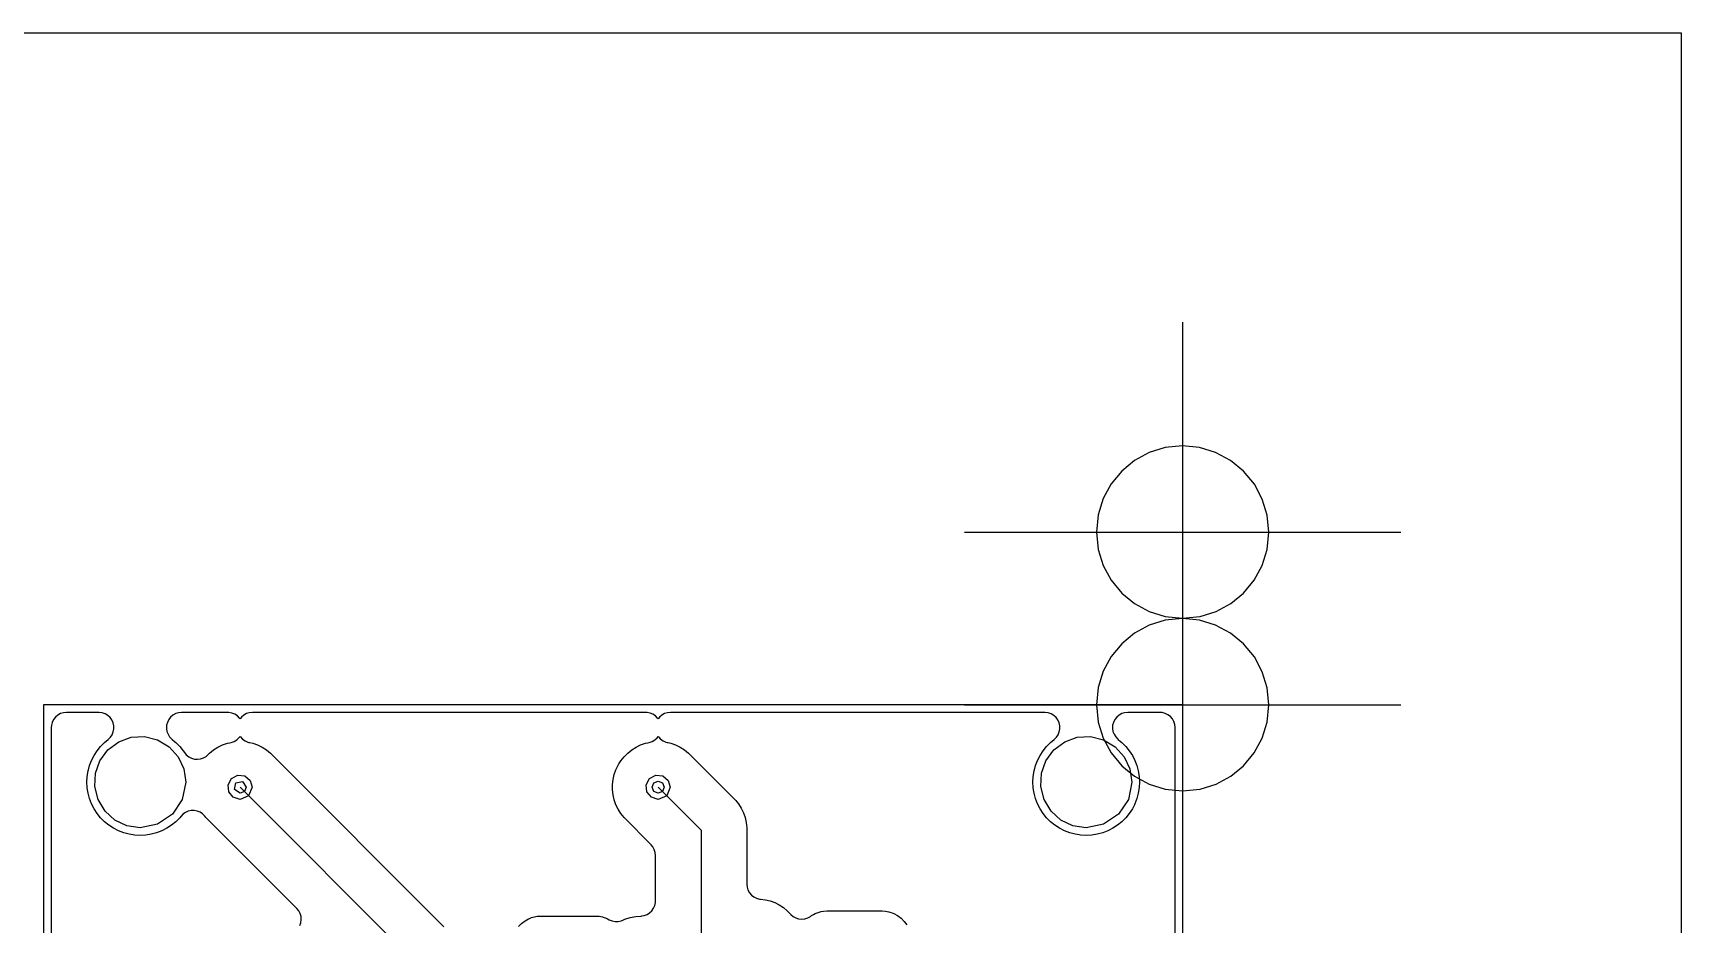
# Model space of a CAD drawing. Extents: x 0 to 215, y -1 to 279.
# Drawn here: x 107 to 215.4, y 220.8 to 279.4 of the extents above; entities that cross this region are included whole.
import ezdxf

# ---------------------------------------------------------------- set-up
doc = ezdxf.new("R2010")
doc.units = 0

msp = doc.modelspace()

# ---------------------------------------------------------------- linework, layer by layer
at = {"layer": 'Layer 1'}
for p, q in [((-0.486832, 279.4), (215.413158, 279.4)), ((215.413158, 279.4), (215.413158, -0.52801)), ((182.62646, 260.380592), (182.62646, 232.78651)), ((180.420744, 251.80725), (179.457746, 251.284553)), ((181.484914, 252.137587), (180.420744, 251.80725)), ((182.627458, 252.252766), (181.484914, 252.137587)), ((183.738632, 252.142827), (182.627458, 252.252766)), ((182.627458, 252.252766), (182.627458, 252.252766)), ((184.796973, 251.821222), (183.738632, 252.142827)), ((185.772742, 251.300271), (184.796973, 251.821222)), ((178.618718, 250.592291), (177.926456, 249.753263)), ((179.457746, 251.284553), (178.618718, 250.592291)), ((186.636199, 250.592291), (185.772742, 251.300271)), ((187.344179, 249.728834), (186.636199, 250.592291)), ((177.926456, 249.753263), (177.403759, 248.790265)), ((187.86513, 248.753065), (187.344179, 249.728834)), ((177.403759, 248.790265), (177.073422, 247.726095)), ((182.62646, 249.027592), (182.62646, 221.43351)), ((188.186734, 247.694724), (187.86513, 248.753065)), ((177.073422, 247.726095), (176.958244, 246.583551)), ((188.296673, 246.583551), (188.186734, 247.694724)), ((168.277531, 246.583551), (193.439885, 246.583551)), ((176.958244, 246.583551), (177.073422, 245.441006)), ((188.181495, 245.441006), (188.296673, 246.583551)), ((193.439885, 246.583551), (196.975375, 246.583551)), ((177.073422, 245.441006), (177.403759, 244.376836)), ((187.851158, 244.376836), (188.181495, 245.441006)), ((177.403759, 244.376836), (177.926456, 243.413839)), ((187.32846, 243.413839), (187.851158, 244.376836)), ((177.926456, 243.413839), (178.618718, 242.57481)), ((186.636199, 242.57481), (187.32846, 243.413839)), ((178.618718, 242.57481), (179.457746, 241.882549)), ((179.457746, 241.882549), (180.420744, 241.359851)), ((184.834173, 241.359851), (185.79717, 241.882549)), ((185.79717, 241.882549), (186.636199, 242.57481)), ((180.420744, 241.359851), (181.484914, 241.029514)), ((181.484914, 240.784587), (180.420744, 240.45425)), ((181.484914, 241.029514), (182.627458, 240.914336)), ((182.627458, 240.899766), (181.484914, 240.784587)), ((182.627458, 240.914336), (183.770003, 241.029514)), ((183.738632, 240.789827), (182.627458, 240.899766)), ((182.627458, 240.899766), (182.627458, 240.899766)), ((184.796973, 240.468222), (183.738632, 240.789827)), ((183.770003, 241.029514), (184.834173, 241.359851)), ((179.457746, 239.931553), (178.618718, 239.239291)), ((180.420744, 240.45425), (179.457746, 239.931553)), ((185.772742, 239.947271), (184.796973, 240.468222)), ((186.636199, 239.239291), (185.772742, 239.947271)), ((178.618718, 239.239291), (177.926456, 238.400263)), ((187.344179, 238.375834), (186.636199, 239.239291)), ((177.403759, 237.437265), (177.073422, 236.373095)), ((177.926456, 238.400263), (177.403759, 237.437265)), ((187.86513, 237.400065), (187.344179, 238.375834)), ((177.073422, 236.373095), (176.958244, 235.230551)), ((188.186734, 236.341724), (187.86513, 237.400065)), ((188.296673, 235.230551), (188.186734, 236.341724)), ((182.6342, 235.228), (107.7042, 235.228)), ((107.7042, 235.228), (107.7042, 145.058)), ((108.3559, 234.2569), (108.2669, 234.0755)), ((108.4796, 234.4168), (108.3559, 234.2569)), ((108.633, 234.5484), (108.4796, 234.4168)), ((108.8097, 234.6465), (108.633, 234.5484)), ((109.0026, 234.707), (108.8097, 234.6465)), ((109.2037, 234.7275), (109.0026, 234.707)), ((111.326, 234.7275), (109.2037, 234.7275)), ((111.3547, 234.7271), (111.326, 234.7275)), ((111.5551, 234.7009), (111.3547, 234.7271)), ((111.7461, 234.6348), (111.5551, 234.7009)), ((111.92, 234.5317), (111.7461, 234.6348)), ((112.0695, 234.3957), (111.92, 234.5317)), ((112.1886, 234.2324), (112.0695, 234.3957)), ((112.2724, 234.0484), (112.1886, 234.2324)), ((115.9346, 234.2569), (115.8456, 234.0755)), ((116.0584, 234.4168), (115.9346, 234.2569)), ((116.2117, 234.5484), (116.0584, 234.4168)), ((116.3885, 234.6465), (116.2117, 234.5484)), ((116.5813, 234.707), (116.3885, 234.6465)), ((116.7824, 234.7275), (116.5813, 234.707)), ((119.8143, 234.7275), (116.7824, 234.7275)), ((119.8938, 234.7243), (119.8143, 234.7275)), ((120.0926, 234.688), (119.8938, 234.7243)), ((120.28, 234.6123), (120.0926, 234.688)), ((120.4484, 234.5004), (120.28, 234.6123)), ((120.5908, 234.357), (120.4484, 234.5004)), ((120.6242, 234.3059), (120.5908, 234.357)), ((120.71, 234.4168), (120.6242, 234.3059)), ((120.8634, 234.5484), (120.71, 234.4168)), ((121.0401, 234.6465), (120.8634, 234.5484)), ((121.233, 234.707), (121.0401, 234.6465)), ((121.4341, 234.7275), (121.233, 234.707)), ((147.3143, 234.7275), (121.4341, 234.7275)), ((147.3938, 234.7243), (147.3143, 234.7275)), ((147.5926, 234.688), (147.3938, 234.7243)), ((147.78, 234.6123), (147.5926, 234.688)), ((147.9484, 234.5004), (147.78, 234.6123)), ((148.0908, 234.357), (147.9484, 234.5004)), ((148.1242, 234.3059), (148.0908, 234.357)), ((148.21, 234.4168), (148.1242, 234.3059)), ((148.3634, 234.5484), (148.21, 234.4168)), ((148.5401, 234.6465), (148.3634, 234.5484)), ((148.733, 234.707), (148.5401, 234.6465)), ((148.9341, 234.7275), (148.733, 234.707)), ((173.556, 234.7275), (148.9341, 234.7275)), ((168.277531, 235.230551), (193.439885, 235.230551)), ((173.5847, 234.7271), (173.556, 234.7275)), ((173.7851, 234.7009), (173.5847, 234.7271)), ((173.9761, 234.6348), (173.7851, 234.7009)), ((174.15, 234.5317), (173.9761, 234.6348)), ((174.2995, 234.3957), (174.15, 234.5317)), ((174.4186, 234.2324), (174.2995, 234.3957)), ((174.5024, 234.0484), (174.4186, 234.2324)), ((176.958244, 235.230551), (177.073422, 234.088006)), ((178.1646, 234.2569), (178.0756, 234.0755)), ((178.2884, 234.4168), (178.1646, 234.2569)), ((178.4417, 234.5484), (178.2884, 234.4168)), ((178.6185, 234.6465), (178.4417, 234.5484)), ((178.8113, 234.707), (178.6185, 234.6465)), ((179.0124, 234.7275), (178.8113, 234.707)), ((181.1347, 234.7275), (179.0124, 234.7275)), ((181.286, 234.716), (181.1347, 234.7275)), ((181.4817, 234.6653), (181.286, 234.716)), ((181.6631, 234.5763), (181.4817, 234.6653)), ((181.823, 234.4526), (181.6631, 234.5763)), ((181.9546, 234.2992), (181.823, 234.4526)), ((182.0527, 234.1225), (181.9546, 234.2992)), ((182.6342, 145.058), (182.6342, 235.228)), ((188.181495, 234.088006), (188.296673, 235.230551)), ((193.439885, 235.230551), (196.975375, 235.230551)), ((108.2162, 233.8798), (108.2047, 233.7285)), ((108.2047, 233.7285), (108.2047, 192.2886)), ((108.2669, 234.0755), (108.2162, 233.8798)), ((111.9547, 232.9521), (112.0981, 233.0946)), ((112.0981, 233.0946), (112.2099, 233.263)), ((112.2099, 233.263), (112.2855, 233.4504)), ((112.3174, 233.8514), (112.2724, 234.0484)), ((112.2855, 233.4504), (112.3218, 233.6493)), ((112.3218, 233.6493), (112.3174, 233.8514)), ((112.648041, 232.798195), (113.468929, 233.090354)), ((113.468929, 233.090354), (114.339135, 233.134574)), ((114.339135, 233.134574), (115.20225, 232.919637)), ((115.7949, 233.8798), (115.7847, 233.6779)), ((115.7847, 233.6779), (115.8153, 233.4781)), ((115.8456, 234.0755), (115.7949, 233.8798)), ((115.8153, 233.4781), (115.8855, 233.2885)), ((115.8855, 233.2885), (115.9924, 233.117)), ((115.9924, 233.117), (116.1317, 232.9705)), ((120.5531, 233.0561), (120.6231, 233.1507)), ((120.6231, 233.1507), (120.6441, 233.117)), ((120.6441, 233.117), (120.7834, 232.9705)), ((148.0531, 233.0561), (148.1231, 233.1507)), ((148.1231, 233.1507), (148.1441, 233.117)), ((148.1441, 233.117), (148.2834, 232.9705)), ((174.1847, 232.9521), (174.3281, 233.0946)), ((174.3281, 233.0946), (174.4399, 233.263)), ((174.4399, 233.263), (174.5155, 233.4504)), ((174.5474, 233.8514), (174.5024, 234.0484)), ((174.5155, 233.4504), (174.5518, 233.6493)), ((174.5518, 233.6493), (174.5474, 233.8514)), ((174.878044, 232.798195), (175.698932, 233.090354)), ((175.698932, 233.090354), (176.569138, 233.134574)), ((176.569138, 233.134574), (177.432253, 232.919637)), ((177.073422, 234.088006), (177.403759, 233.023836)), ((178.0249, 233.8798), (178.0147, 233.6779)), ((178.0147, 233.6779), (178.0453, 233.4781)), ((178.0756, 234.0755), (178.0249, 233.8798)), ((178.0453, 233.4781), (178.1155, 233.2885)), ((178.1155, 233.2885), (178.2224, 233.117)), ((178.2224, 233.117), (178.3617, 232.9705)), ((182.1133, 233.9296), (182.0527, 234.1225)), ((182.1337, 233.7285), (182.1133, 233.9296)), ((182.1337, 204.2396), (182.1337, 233.7285)), ((187.851158, 233.023836), (188.181495, 234.088006)), ((111.0185, 231.9007), (111.2183, 232.2084)), ((111.2183, 232.2084), (111.4492, 232.4935)), ((111.2183, 232.2084), (111.2183, 232.2084)), ((111.404003, 231.554157), (111.932879, 232.269318)), ((111.4492, 232.4935), (111.4492, 232.4935)), ((111.4492, 232.4935), (111.4493, 232.4935)), ((111.4493, 232.4935), (111.7087, 232.7529)), ((111.7087, 232.753), (111.9547, 232.9521)), ((111.7087, 232.7529), (111.7087, 232.753)), ((111.7087, 232.753), (111.7087, 232.753)), ((111.932879, 232.269318), (112.648041, 232.798195)), ((115.20225, 232.919637), (115.964549, 232.461306)), ((115.964549, 232.461306), (116.548609, 231.814709)), ((116.1317, 232.9705), (116.1537, 232.9521)), ((116.1537, 232.9521), (116.3179, 232.8192)), ((116.3179, 232.8192), (116.3997, 232.7529)), ((116.3997, 232.7529), (116.6591, 232.4935)), ((116.6591, 232.4935), (116.8901, 232.2084)), ((116.8901, 232.2084), (116.9616, 232.0982)), ((116.9616, 232.0982), (117.0882, 231.9407)), ((118.5058, 231.9359), (118.6217, 232.0518)), ((118.6217, 232.0518), (118.8852, 232.2619)), ((118.8852, 232.2619), (119.1705, 232.4412)), ((119.1705, 232.4412), (119.4741, 232.5875)), ((119.4741, 232.5875), (119.7922, 232.6988)), ((119.7922, 232.6988), (119.9481, 232.7344)), ((119.9481, 232.7344), (120.0366, 232.7545)), ((120.0366, 232.7545), (120.2281, 232.8192)), ((120.2281, 232.8192), (120.4027, 232.9211)), ((120.4027, 232.9211), (120.5531, 233.0561)), ((120.7834, 232.9705), (120.9493, 232.855)), ((120.9493, 232.855), (121.135, 232.7753)), ((121.135, 232.7753), (121.2118, 232.7545)), ((121.2118, 232.7545), (121.2753, 232.7401)), ((121.2753, 232.7401), (121.4562, 232.6988)), ((121.4562, 232.6988), (121.7743, 232.5875)), ((121.7743, 232.5875), (122.0779, 232.4412)), ((122.0779, 232.4412), (122.3632, 232.2619)), ((122.3632, 232.2619), (122.6267, 232.0518)), ((122.6267, 232.0518), (134.0387, 220.6398)), ((145.8834, 231.8135), (146.1217, 232.0518)), ((146.1217, 232.0518), (146.3852, 232.2619)), ((146.3852, 232.2619), (146.6705, 232.4412)), ((146.6705, 232.4412), (146.9741, 232.5875)), ((146.9741, 232.5875), (147.2922, 232.6988)), ((147.2922, 232.6988), (147.4481, 232.7344)), ((147.4481, 232.7344), (147.5366, 232.7545)), ((147.5366, 232.7545), (147.7281, 232.8192)), ((147.7281, 232.8192), (147.9027, 232.9211)), ((147.9027, 232.9211), (148.0531, 233.0561)), ((148.2834, 232.9705), (148.4493, 232.855)), ((148.4493, 232.855), (148.635, 232.7753)), ((148.635, 232.7753), (148.7118, 232.7545)), ((148.7118, 232.7545), (148.7753, 232.7401)), ((148.7753, 232.7401), (148.9562, 232.6988)), ((148.9562, 232.6988), (149.2743, 232.5875)), ((149.2743, 232.5875), (149.5779, 232.4412)), ((149.5779, 232.4412), (149.8632, 232.2619)), ((149.8632, 232.2619), (150.1267, 232.0518)), ((150.1267, 232.0518), (153.195, 228.9835)), ((173.2485, 231.9007), (173.4483, 232.2084)), ((173.4483, 232.2084), (173.6792, 232.4935)), ((173.4483, 232.2084), (173.4483, 232.2084)), ((173.634006, 231.554157), (174.162883, 232.269318)), ((173.6792, 232.4935), (173.6792, 232.4935)), ((173.6792, 232.4935), (173.6793, 232.4935)), ((173.6793, 232.4935), (173.9387, 232.7529)), ((173.9387, 232.753), (174.1847, 232.9521)), ((173.9387, 232.7529), (173.9387, 232.753)), ((173.9387, 232.753), (173.9387, 232.753)), ((174.162883, 232.269318), (174.878044, 232.798195)), ((177.403759, 233.023836), (177.926456, 232.060839)), ((177.432253, 232.919637), (178.194552, 232.461306)), ((177.926456, 232.060839), (178.618718, 231.22181)), ((178.194552, 232.461306), (178.778612, 231.814709)), ((178.3617, 232.9705), (178.3837, 232.9521)), ((178.3837, 232.9521), (178.5479, 232.8192)), ((178.5479, 232.8192), (178.6297, 232.7529)), ((178.6297, 232.7529), (178.8891, 232.4935)), ((178.8891, 232.4935), (179.1201, 232.2084)), ((179.1201, 232.2084), (179.3199, 231.9007)), ((186.636199, 231.22181), (187.32846, 232.060839)), ((187.32846, 232.060839), (187.851158, 233.023836)), ((110.6255, 230.8768), (110.6481, 230.9611)), ((110.6481, 230.9611), (110.7205, 231.2312)), ((110.7205, 231.2312), (110.8519, 231.5737)), ((110.8519, 231.5737), (111.0185, 231.9006)), ((111.0185, 231.9006), (111.0185, 231.9007)), ((111.111844, 230.733269), (111.404003, 231.554157)), ((116.548609, 231.814709), (116.922477, 231.027666)), ((116.922477, 231.027666), (117.0542, 230.147998)), ((117.0882, 231.9407), (117.244, 231.8119)), ((117.244, 231.8119), (117.4225, 231.7171)), ((117.4225, 231.7171), (117.6165, 231.6602)), ((117.6165, 231.6602), (117.8179, 231.6435)), ((117.8179, 231.6435), (118.0186, 231.6677)), ((118.0186, 231.6677), (118.2103, 231.7318)), ((118.2103, 231.7318), (118.3852, 231.8331)), ((118.3852, 231.8331), (118.5058, 231.9359)), ((145.2364, 230.643), (145.3477, 230.961)), ((145.3477, 230.961), (145.494, 231.2647)), ((145.494, 231.2647), (145.5489, 231.3521)), ((145.5489, 231.3521), (145.6733, 231.55)), ((145.6733, 231.55), (145.8834, 231.8135)), ((172.8555, 230.8768), (172.8781, 230.9611)), ((172.8781, 230.9611), (172.9505, 231.2312)), ((172.9505, 231.2312), (173.0819, 231.5737)), ((173.0819, 231.5737), (173.2485, 231.9006)), ((173.2485, 231.9006), (173.2485, 231.9007)), ((173.341847, 230.733269), (173.634006, 231.554157)), ((178.618718, 231.22181), (179.457746, 230.529549)), ((178.778612, 231.814709), (179.15248, 231.027666)), ((179.15248, 231.027666), (179.284203, 230.147998)), ((179.3199, 231.9007), (179.4865, 231.5737)), ((179.4865, 231.5737), (179.6179, 231.2312)), ((179.6179, 231.2312), (179.7129, 230.8768)), ((185.79717, 230.529549), (186.636199, 231.22181)), ((110.5489, 230.148), (110.5681, 230.5144)), ((110.5681, 229.7816), (110.5489, 230.148)), ((110.5681, 230.5144), (110.6255, 230.8768)), ((110.5681, 230.5144), (110.5681, 230.5144)), ((111.067623, 229.863063), (111.111844, 230.733269)), ((111.282561, 228.999948), (111.067623, 229.863063)), ((117.0542, 230.147998), (116.825838, 228.999948)), ((119.839572, 229.967072), (120.058515, 230.376685)), ((119.885096, 229.504853), (119.839572, 229.967072)), ((120.058515, 230.376685), (120.468128, 230.595628)), ((120.254648, 229.657927), (120.341357, 230.093843)), ((120.341357, 230.093843), (120.777273, 230.180552)), ((120.468128, 230.595628), (120.930347, 230.550104)), ((120.777273, 230.180552), (121.0242, 229.811)), ((120.930347, 230.550104), (121.289376, 230.255456)), ((121.289376, 230.255456), (121.4242, 229.811)), ((145.1237, 229.9795), (145.1614, 230.3144)), ((145.1237, 229.6425), (145.1237, 229.9795)), ((145.1237, 229.9795), (145.1237, 229.9795)), ((145.1614, 230.3144), (145.2364, 230.6429)), ((145.1614, 230.3144), (145.1614, 230.3144)), ((145.2364, 230.6429), (145.2364, 230.643)), ((147.339571, 229.967072), (147.558514, 230.376685)), ((147.385095, 229.504853), (147.339571, 229.967072)), ((147.558514, 230.376685), (147.968127, 230.595628)), ((147.724199, 229.811), (147.841356, 230.093843)), ((147.841356, 230.093843), (148.124199, 230.211)), ((147.968127, 230.595628), (148.430346, 230.550104)), ((148.124199, 230.211), (148.407042, 230.093843)), ((148.407042, 230.093843), (148.524199, 229.811)), ((148.430346, 230.550104), (148.789375, 230.255456)), ((148.789375, 230.255456), (148.924199, 229.811)), ((172.7789, 230.148), (172.7981, 230.5144)), ((172.7981, 229.7816), (172.7789, 230.148)), ((172.7981, 230.5144), (172.8555, 230.8768)), ((172.7981, 230.5144), (172.7981, 230.5144)), ((173.297627, 229.863063), (173.341847, 230.733269)), ((173.512564, 228.999948), (173.297627, 229.863063)), ((179.284203, 230.147998), (179.055842, 228.999948)), ((179.457746, 230.529549), (180.420744, 230.006851)), ((179.7129, 230.8768), (179.7703, 230.5144)), ((179.7703, 230.5144), (179.7895, 230.148)), ((179.7895, 230.148), (179.7703, 229.7816)), ((180.420744, 230.006851), (181.484914, 229.676514)), ((183.770003, 229.676514), (184.834173, 230.006851)), ((184.834173, 230.006851), (185.79717, 230.529549)), ((110.5901, 229.6425), (110.5681, 229.7816)), ((110.6255, 229.4192), (110.5901, 229.6425)), ((110.7205, 229.0648), (110.6255, 229.4192)), ((110.8519, 228.7223), (110.7205, 229.0648)), ((110.7205, 229.0648), (110.7205, 229.0648)), ((110.7205, 229.0648), (110.7205, 229.0648)), ((111.740892, 228.237649), (111.282561, 228.999948)), ((116.825838, 228.999948), (116.17552, 228.026678)), ((120.179744, 229.145824), (119.885096, 229.504853)), ((120.6242, 229.011), (120.179744, 229.145824)), ((120.6242, 229.411), (120.254648, 229.657927)), ((120.6242, 229.811), (131.8342, 218.601)), ((120.907043, 229.528157), (120.6242, 229.411)), ((120.6242, 229.411), (120.6242, 229.411)), ((121.189885, 229.245315), (120.6242, 229.011)), ((120.6242, 229.011), (120.6242, 229.011)), ((121.0242, 229.811), (120.907043, 229.528157)), ((121.4242, 229.811), (121.189885, 229.245315)), ((145.1614, 229.3076), (145.1237, 229.6425)), ((145.1237, 229.6425), (145.1237, 229.6425)), ((145.2364, 228.9791), (145.1614, 229.3076)), ((145.1614, 229.3076), (145.1614, 229.3076)), ((145.2364, 228.979), (145.2364, 228.9791)), ((145.3477, 228.661), (145.2364, 228.979)), ((147.679743, 229.145824), (147.385095, 229.504853)), ((148.124199, 229.011), (147.679743, 229.145824)), ((147.841356, 229.528157), (147.724199, 229.811)), ((148.124199, 229.411), (147.841356, 229.528157)), ((148.407042, 229.528157), (148.124199, 229.411)), ((148.124199, 229.411), (148.124199, 229.411)), ((148.689884, 229.245315), (148.124199, 229.011)), ((148.124199, 229.011), (148.124199, 229.011)), ((148.1242, 229.811), (150.9542, 226.981)), ((148.524199, 229.811), (148.407042, 229.528157)), ((148.924199, 229.811), (148.689884, 229.245315)), ((153.195, 228.9835), (153.2267, 228.9439)), ((153.2267, 228.9439), (153.2376, 228.9302)), ((153.2376, 228.9302), (153.2376, 228.9302)), ((153.2376, 228.9302), (153.2996, 228.8524)), ((153.2996, 228.8524), (153.4051, 228.72)), ((172.8201, 229.6425), (172.7981, 229.7816)), ((172.8555, 229.4192), (172.8201, 229.6425)), ((172.9505, 229.0648), (172.8555, 229.4192)), ((173.0819, 228.7223), (172.9505, 229.0648)), ((172.9505, 229.0648), (172.9505, 229.0648)), ((172.9505, 229.0648), (172.9505, 229.0648)), ((173.970895, 228.237649), (173.512564, 228.999948)), ((179.055842, 228.999948), (178.405523, 228.026678)), ((179.6179, 229.0648), (179.4865, 228.7223)), ((179.7129, 229.4192), (179.6179, 229.0648)), ((179.7703, 229.7816), (179.7129, 229.4192)), ((181.484914, 229.676514), (182.627458, 229.561336)), ((182.627458, 229.561336), (183.770003, 229.676514)), ((111.0185, 228.3954), (110.8519, 228.7223)), ((111.0185, 228.3953), (111.0185, 228.3954)), ((111.2183, 228.0876), (111.0185, 228.3953)), ((111.4492, 227.8025), (111.2183, 228.0876)), ((111.2183, 228.0876), (111.2183, 228.0876)), ((111.7087, 227.543), (111.4492, 227.8025)), ((112.387489, 227.653589), (111.740892, 228.237649)), ((116.17552, 228.026678), (115.20225, 227.376359)), ((116.6591, 227.8025), (116.3997, 227.5431)), ((116.7479, 227.9121), (116.6591, 227.8025)), ((116.8627, 228.0319), (116.7479, 227.9121)), ((117.0269, 228.1498), (116.8627, 228.0319)), ((117.2115, 228.2322), (117.0269, 228.1498)), ((117.4089, 228.2758), (117.2115, 228.2322)), ((117.611, 228.2787), (117.4089, 228.2758)), ((117.8095, 228.2409), (117.611, 228.2787)), ((117.9964, 228.1638), (117.8095, 228.2409)), ((118.164, 228.0508), (117.9964, 228.1638)), ((118.3053, 227.9063), (118.164, 228.0508)), ((118.3834, 227.8085), (118.3053, 227.9063)), ((124.3606, 221.8313), (118.3834, 227.8085)), ((145.494, 228.3573), (145.3477, 228.661)), ((145.6733, 228.072), (145.494, 228.3573)), ((145.8834, 227.8085), (145.6733, 228.072)), ((145.6733, 228.072), (145.6733, 228.072)), ((147.6611, 226.0308), (145.8834, 227.8085)), ((145.8834, 227.8085), (145.8834, 227.8085)), ((153.4051, 228.72), (153.5844, 228.4347)), ((153.5844, 228.4347), (153.7307, 228.1311)), ((153.7307, 228.1311), (153.842, 227.813)), ((153.842, 227.813), (153.917, 227.4844)), ((173.2485, 228.3954), (173.0819, 228.7223)), ((173.2485, 228.3953), (173.2485, 228.3954)), ((173.4483, 228.0876), (173.2485, 228.3953)), ((173.6792, 227.8025), (173.4483, 228.0876)), ((173.4483, 228.0876), (173.4483, 228.0876)), ((173.9387, 227.543), (173.6792, 227.8025)), ((174.617492, 227.653589), (173.970895, 228.237649)), ((178.405523, 228.026678), (177.432253, 227.376359)), ((178.8891, 227.8025), (178.6297, 227.5431)), ((178.8892, 227.8025), (178.8891, 227.8025)), ((179.1201, 228.0876), (178.8892, 227.8025)), ((178.8892, 227.8025), (178.8892, 227.8025)), ((179.3199, 228.3953), (179.1201, 228.0876)), ((179.1201, 228.0876), (179.1201, 228.0876)), ((179.4552, 228.6609), (179.3199, 228.3954)), ((179.3199, 228.3954), (179.3199, 228.3953)), ((179.4865, 228.7223), (179.4552, 228.6609)), ((111.9938, 227.3121), (111.7087, 227.543)), ((112.3015, 227.1123), (111.9938, 227.3121)), ((111.9938, 227.3121), (111.9938, 227.3121)), ((112.3016, 227.1123), (112.3015, 227.1123)), ((112.6285, 226.9457), (112.3016, 227.1123)), ((113.174532, 227.279721), (112.387489, 227.653589)), ((112.971, 226.8143), (112.6285, 226.9457)), ((112.9776, 226.8125), (112.971, 226.8143)), ((113.3254, 226.7193), (112.9776, 226.8125)), ((114.0542, 227.147998), (113.174532, 227.279721)), ((113.5849, 226.6782), (113.3254, 226.7193)), ((113.6878, 226.6619), (113.5849, 226.6782)), ((114.0542, 226.6427), (113.6878, 226.6619)), ((115.20225, 227.376359), (114.0542, 227.147998)), ((114.0542, 227.147998), (114.0542, 227.147998)), ((114.4206, 226.6619), (114.0542, 226.6427)), ((114.783, 226.7193), (114.4206, 226.6619)), ((114.4206, 226.6619), (114.4206, 226.6619)), ((115.1374, 226.8143), (114.783, 226.7193)), ((115.4799, 226.9457), (115.1374, 226.8143)), ((115.1374, 226.8143), (115.1374, 226.8143)), ((115.1374, 226.8143), (115.1374, 226.8143)), ((115.8068, 227.1123), (115.4799, 226.9457)), ((115.8069, 227.1123), (115.8068, 227.1123)), ((116.1146, 227.3121), (115.8069, 227.1123)), ((116.3997, 227.543), (116.1146, 227.3121)), ((116.1146, 227.3121), (116.1146, 227.3121)), ((116.3997, 227.5431), (116.3997, 227.543)), ((116.3997, 227.543), (116.3997, 227.543)), ((150.9542, 226.981), (150.9542, 210.691)), ((153.917, 227.4844), (153.9547, 227.1495)), ((153.9547, 227.1495), (153.9547, 226.8125)), ((153.9547, 226.8125), (153.9547, 223.446)), ((174.2238, 227.3121), (173.9387, 227.543)), ((174.5315, 227.1123), (174.2238, 227.3121)), ((174.2238, 227.3121), (174.2238, 227.3121)), ((174.5316, 227.1123), (174.5315, 227.1123)), ((174.8585, 226.9457), (174.5316, 227.1123)), ((175.404535, 227.279721), (174.617492, 227.653589)), ((175.201, 226.8143), (174.8585, 226.9457)), ((175.2076, 226.8125), (175.201, 226.8143)), ((175.5554, 226.7193), (175.2076, 226.8125)), ((176.284203, 227.147998), (175.404535, 227.279721)), ((175.8149, 226.6782), (175.5554, 226.7193)), ((175.9178, 226.6619), (175.8149, 226.6782)), ((176.2842, 226.6427), (175.9178, 226.6619)), ((176.6506, 226.6619), (176.2842, 226.6427)), ((177.432253, 227.376359), (176.284203, 227.147998)), ((176.284203, 227.147998), (176.284203, 227.147998)), ((177.013, 226.7193), (176.6506, 226.6619)), ((176.6506, 226.6619), (176.6506, 226.6619)), ((177.3674, 226.8143), (177.013, 226.7193)), ((177.7099, 226.9457), (177.3674, 226.8143)), ((177.3674, 226.8143), (177.3674, 226.8143)), ((177.3674, 226.8143), (177.3674, 226.8143)), ((178.0368, 227.1123), (177.7099, 226.9457)), ((178.0369, 227.1123), (178.0368, 227.1123)), ((178.3446, 227.3121), (178.0369, 227.1123)), ((178.6297, 227.543), (178.3446, 227.3121)), ((178.3446, 227.3121), (178.3446, 227.3121)), ((178.6297, 227.5431), (178.6297, 227.543)), ((178.6297, 227.543), (178.6297, 227.543)), ((147.7746, 225.895), (147.6611, 226.0308)), ((147.8727, 225.7183), (147.7746, 225.895)), ((147.9332, 225.5254), (147.8727, 225.7183)), ((147.9537, 225.3244), (147.9332, 225.5254)), ((147.9537, 222.3385), (147.9537, 225.3244)), ((153.9547, 223.446), (153.9751, 223.2449)), ((147.9484, 222.2358), (147.9537, 222.3385)), ((153.9751, 223.2449), (154.0357, 223.0521)), ((154.0357, 223.0521), (154.1338, 222.8753)), ((154.1338, 222.8753), (154.2654, 222.722)), ((154.2654, 222.722), (154.4253, 222.5982)), ((154.4253, 222.5982), (154.6067, 222.5092)), ((154.6067, 222.5092), (154.8024, 222.4586)), ((154.8024, 222.4586), (154.8377, 222.4538)), ((154.8377, 222.4538), (154.8573, 222.4515)), ((154.8573, 222.4515), (154.8573, 222.4515)), ((154.8573, 222.4515), (155.1813, 222.4136)), ((155.1813, 222.4136), (155.4988, 222.3384)), ((155.4988, 222.3384), (155.8053, 222.2268)), ((124.4874, 221.6759), (124.3606, 221.8313)), ((124.5813, 221.4969), (124.4874, 221.6759)), ((124.6372, 221.3027), (124.5813, 221.4969)), ((124.6529, 221.1012), (124.6372, 221.3027)), ((139.6086, 221.1586), (139.621, 221.1654)), ((139.621, 221.1654), (139.8037, 221.2335)), ((139.621, 221.1654), (139.621, 221.1654)), ((139.8037, 221.2335), (139.8892, 221.2654)), ((139.8892, 221.2654), (140.003, 221.2901)), ((139.8892, 221.2654), (139.8892, 221.2654)), ((139.8892, 221.2654), (139.8892, 221.2654)), ((140.003, 221.2901), (140.1688, 221.3262)), ((140.1688, 221.3262), (140.3828, 221.3415)), ((140.3828, 221.3415), (140.3828, 221.3415)), ((140.3828, 221.3415), (144.0256, 221.3415)), ((144.0256, 221.3415), (144.0256, 221.3415)), ((144.0256, 221.3415), (144.2396, 221.3262)), ((144.2396, 221.3262), (144.4573, 221.2788)), ((144.4573, 221.2788), (144.5192, 221.2654)), ((144.5192, 221.2654), (144.5192, 221.2654)), ((144.5192, 221.2654), (144.5192, 221.2654)), ((144.5192, 221.2654), (144.7146, 221.1925)), ((144.7146, 221.1925), (144.7874, 221.1654)), ((144.7874, 221.1654), (144.7874, 221.1654)), ((144.7874, 221.1654), (144.7874, 221.1654)), ((144.7874, 221.1654), (144.9052, 221.101)), ((145.9392, 221.1265), (146.2918, 221.2335)), ((146.2918, 221.2335), (146.6532, 221.3054)), ((146.2918, 221.2335), (146.2918, 221.2335)), ((146.2918, 221.2335), (146.2918, 221.2335)), ((146.6532, 221.3054), (147.0199, 221.3415)), ((146.6532, 221.3054), (146.6532, 221.3054)), ((146.6532, 221.3054), (146.6532, 221.3054)), ((147.0199, 221.3415), (147.02, 221.3415)), ((147.02, 221.3415), (147.0444, 221.3439)), ((147.0441, 221.3468), (147.2035, 221.371)), ((147.0444, 221.3439), (147.0441, 221.3468)), ((147.2035, 221.371), (147.3931, 221.4408)), ((147.3931, 221.4408), (147.5649, 221.5475)), ((147.5649, 221.5475), (147.7116, 221.6865)), ((147.7116, 221.6865), (147.8274, 221.8522)), ((147.8274, 221.8522), (147.9074, 222.0378)), ((147.9074, 222.0378), (147.9484, 222.2358)), ((155.8053, 222.2268), (156.0968, 222.0804)), ((156.0968, 222.0804), (156.3694, 221.9012)), ((156.3694, 221.9012), (156.6193, 221.6915)), ((156.6193, 221.6915), (156.6459, 221.6632)), ((156.6459, 221.6632), (156.8463, 221.4508)), ((156.8463, 221.4508), (156.9992, 221.3186)), ((156.9992, 221.3186), (157.1756, 221.2198)), ((157.1756, 221.2198), (157.3682, 221.1586)), ((157.7704, 221.1571), (157.9635, 221.2168)), ((157.9635, 221.2168), (158.1406, 221.3143)), ((158.1406, 221.3143), (158.1716, 221.3366)), ((158.1716, 221.3366), (158.2099, 221.3652)), ((158.2099, 221.3652), (158.3484, 221.4408)), ((158.3484, 221.4408), (158.461, 221.5024)), ((158.461, 221.5024), (158.6621, 221.5774)), ((158.461, 221.5024), (158.461, 221.5024)), ((158.6621, 221.5774), (158.7292, 221.6024)), ((158.7292, 221.6024), (158.843, 221.6271)), ((158.7292, 221.6024), (158.7292, 221.6024)), ((158.7292, 221.6024), (158.7292, 221.6024)), ((158.843, 221.6271), (159.0088, 221.6632)), ((159.0088, 221.6632), (159.2228, 221.6785)), ((159.2228, 221.6785), (159.2228, 221.6785)), ((159.2228, 221.6785), (162.8656, 221.6785)), ((162.8656, 221.6785), (162.8656, 221.6785)), ((162.8656, 221.6785), (163.0796, 221.6632)), ((163.0796, 221.6632), (163.2973, 221.6158)), ((163.2973, 221.6158), (163.3592, 221.6024)), ((163.3592, 221.6024), (163.3592, 221.6024)), ((163.3592, 221.6024), (163.3592, 221.6024)), ((163.3592, 221.6024), (163.5247, 221.5407)), ((163.5247, 221.5407), (163.6274, 221.5024)), ((163.6274, 221.5024), (163.6274, 221.5024)), ((163.6274, 221.5024), (163.6274, 221.5024)), ((163.6274, 221.5024), (163.6274, 221.5024)), ((163.6274, 221.5024), (163.8785, 221.3652)), ((163.8785, 221.3652), (164.1076, 221.1937)), ((164.1076, 221.1937), (164.3099, 220.9914)), ((124.5626, 220.7092), (124.6277, 220.9006)), ((124.6277, 220.9006), (124.6529, 221.1012)), ((138.9385, 220.6544), (139.1408, 220.8567)), ((139.1408, 220.8567), (139.3699, 221.0282)), ((139.3699, 221.0282), (139.6086, 221.1586)), ((144.9052, 221.101), (145.0915, 221.0226)), ((145.0915, 221.0226), (145.2897, 220.9833)), ((145.2897, 220.9833), (145.4919, 220.9847)), ((145.4919, 220.9847), (145.6896, 221.0267)), ((145.6896, 221.0267), (145.7662, 221.0549)), ((145.7662, 221.0549), (145.8539, 221.0912)), ((145.8539, 221.0912), (145.9392, 221.1265)), ((145.9392, 221.1265), (145.9392, 221.1265)), ((145.9392, 221.1265), (145.9392, 221.1265)), ((157.3682, 221.1586), (157.5692, 221.1374)), ((157.5692, 221.1374), (157.7704, 221.1571)), ((164.3099, 220.9914), (164.4814, 220.7623))]:
    msp.add_line(p, q, dxfattribs=at)

doc.saveas('drawing.dxf')
